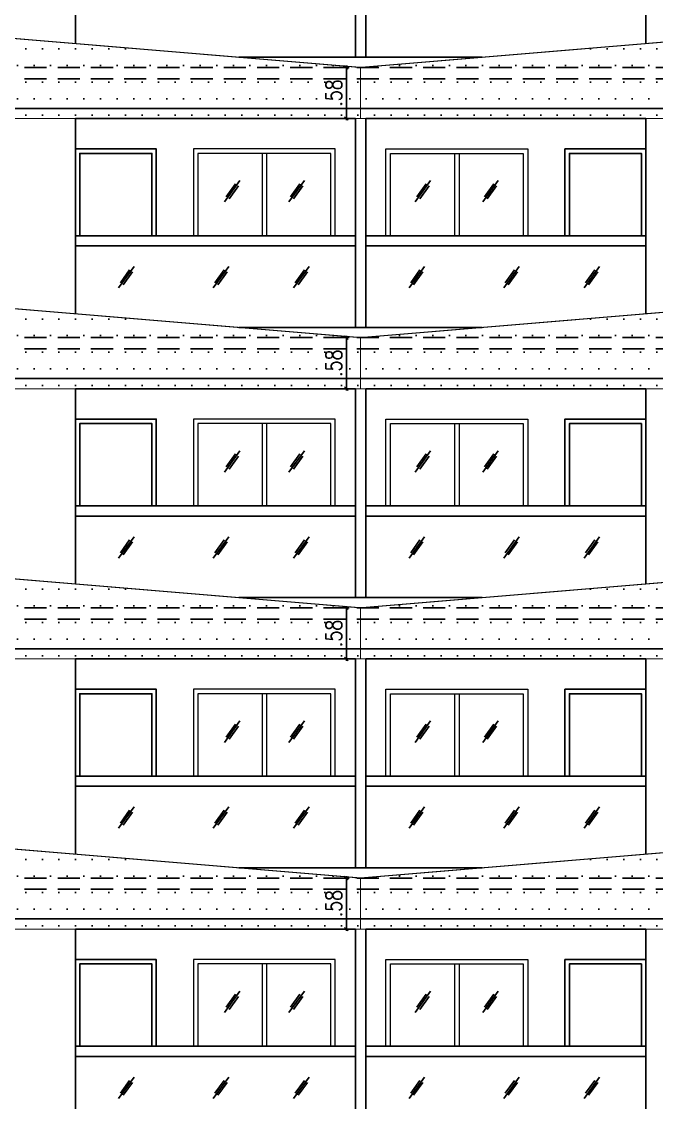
# Model space of a CAD drawing. Header units: inches. Extents: x 14235 to 14499, y 0 to 2549.
# Drawn here: x 14345.65 to 14352.81, y 2434.12 to 2446.32 of the extents above; entities that cross this region are included whole.
import ezdxf

# ---------------------------------------------------------------- set-up
doc = ezdxf.new("R2010")
doc.units = ezdxf.units.IN
doc.header["$LTSCALE"] = 0.25
doc.header["$MEASUREMENT"] = 0
doc.header["$PDMODE"] = 35
doc.linetypes.add('1', pattern=[0])
doc.linetypes.add('DASHEDX2', pattern=[1.5, 1, -0.5])
for name, color, linetype in [('DOOR', 104, 'Continuous'), ('ELE.PROJ.', 1, 'Continuous'), ('GLASS WINDOW', 251, '1'), ('hatch', 251, 'Continuous'), ('proj-internal', 1, 'DASHEDX2'), ('wall', 7, 'Continuous'), ('walls', 7, 'Continuous'), ('WORKING DIM', 7, 'Continuous')]:
    doc.layers.add(name, color=color, linetype=linetype)
doc.layers.add('WINDOW', color=106, linetype='Continuous', lineweight=13)
doc.styles.add('romans', font='romans.shx', dxfattribs={"width": 0.8})
doc.dimstyles.new('121', dxfattribs={"dimscale": 0.1, "dimtxt": 1.8, "dimasz": 0.2, "dimexe": 0.03125, "dimexo": 0.25, "dimgap": 0.5, "dimtad": 1, "dimzin": 4, "dimdsep": 46, "dimtxsty": 'romans', "dimblk1": 'MINITICK', "dimblk2": 'MINITICK', "dimsah": 1, "dimcen": 1, "dimse1": 1, "dimse2": 1, "dimclrd": 252, "dimclre": 256, "dimclrt": 7, "dimadec": 3, "dimazin": 0, "dimtfac": 0.8, "dimtix": 1, "dimtmove": 2, "dimatfit": 3, "dimfxl": 0, "dimtolj": 1, "dimtzin": 3, "dimarcsym": 0})
pattern_1 = [(0, (-42.02476, 18.3), (0.09375, 0.1875), [0, -0.1875])]
pattern_2 = [(0, (-42.02476, 21.35), (0.09375, 0.1875), [0, -0.1875])]
pattern_3 = [(0, (-42.02476, 24.4), (0.09375, 0.1875), [0, -0.1875])]
pattern_4 = [(0, (-42.02476, 27.45), (0.09375, 0.1875), [0, -0.1875])]

# ---------------------------------------------------------------- blocks, each defined once
blk = doc.blocks.new('MINITICK')
at = {"color": 7}
for p, q in [((1, 1), (-1, -1)), ((-1, 0), (1, 0)), ((0, -1.5), (0, 1.5))]:
    blk.add_line(p, q, dxfattribs=at)
blk = doc.blocks.new('*D1181')
at = {"layer": 'Defpoints', "color": 0, "transparency": 16777216}
for p in [(14349.474, 2436.653), (14349.313, 2436.076), (14349.474, 2436.076)]:
    blk.add_point(p, dxfattribs=at)
at = {"layer": 'WORKING DIM', "color": 252, "lineweight": -2, "transparency": 16777216}
blk.add_line((14349.313, 2436.633), (14349.313, 2436.096), dxfattribs=at)
at = {"layer": 'WORKING DIM', "color": 252, "lineweight": -2, "transparency": 16777216, "xscale": 0.02, "yscale": 0.02, "zscale": 0.02}
for p, rotation in [((14349.313, 2436.653), 90), ((14349.313, 2436.076), 270)]:
    blk.add_blockref('MINITICK', p, dxfattribs=dict(at, rotation=rotation))
at = {"layer": 'WORKING DIM', "color": 7, "transparency": 16777216, "insert": (14349.173, 2436.364), "char_height": 0.18, "attachment_point": 5, "rotation": 90, "style": 'romans'}
blk.add_mtext('\\A1;.58', dxfattribs=at)
blk = doc.blocks.new('*D1190')
at = {"layer": 'Defpoints', "color": 0, "transparency": 16777216}
for p in [(14339.33, 2437.106), (14359.5, 2437.106), (14359.618, 2436.653)]:
    blk.add_point(p, dxfattribs=at)
at = {"layer": 'WORKING DIM', "color": 252, "lineweight": -2, "transparency": 16777216}
blk.add_line((14359.5, 2436.673), (14359.5, 2437.086), dxfattribs=at)
at = {"layer": 'WORKING DIM', "color": 252, "lineweight": -2, "transparency": 16777216, "xscale": 0.02, "yscale": 0.02, "zscale": 0.02}
for p, rotation in [((14359.5, 2437.106), 90), ((14359.5, 2436.653), 270)]:
    blk.add_blockref('MINITICK', p, dxfattribs=dict(at, rotation=rotation))
at = {"layer": 'WORKING DIM', "color": 7, "transparency": 16777216, "insert": (14359.36, 2436.88), "char_height": 0.18, "attachment_point": 5, "rotation": 90, "style": 'romans'}
blk.add_mtext('\\A1;.45', dxfattribs=at)
blk = doc.blocks.new('*D1191')
at = {"layer": 'Defpoints', "color": 0, "transparency": 16777216}
for p in [(14359.351, 2436.526), (14339.597, 2436.076), (14359.5, 2436.076)]:
    blk.add_point(p, dxfattribs=at)
at = {"layer": 'WORKING DIM', "color": 252, "lineweight": -2, "transparency": 16777216}
blk.add_line((14359.5, 2436.506), (14359.5, 2436.096), dxfattribs=at)
at = {"layer": 'WORKING DIM', "color": 252, "lineweight": -2, "transparency": 16777216, "xscale": 0.02, "yscale": 0.02, "zscale": 0.02}
for p, rotation in [((14359.5, 2436.526), 90), ((14359.5, 2436.076), 270)]:
    blk.add_blockref('MINITICK', p, dxfattribs=dict(at, rotation=rotation))
at = {"layer": 'WORKING DIM', "color": 7, "transparency": 16777216, "insert": (14359.36, 2436.301), "char_height": 0.18, "attachment_point": 5, "rotation": 90, "style": 'romans'}
blk.add_mtext('\\A1;.45', dxfattribs=at)
blk = doc.blocks.new('*D1192')
at = {"layer": 'Defpoints', "color": 0, "transparency": 16777216}
for p in [(14349.474, 2439.703), (14349.313, 2439.126), (14349.474, 2439.126)]:
    blk.add_point(p, dxfattribs=at)
at = {"layer": 'WORKING DIM', "color": 252, "lineweight": -2, "transparency": 16777216}
blk.add_line((14349.313, 2439.683), (14349.313, 2439.146), dxfattribs=at)
at = {"layer": 'WORKING DIM', "color": 252, "lineweight": -2, "transparency": 16777216, "xscale": 0.02, "yscale": 0.02, "zscale": 0.02}
for p, rotation in [((14349.313, 2439.703), 90), ((14349.313, 2439.126), 270)]:
    blk.add_blockref('MINITICK', p, dxfattribs=dict(at, rotation=rotation))
at = {"layer": 'WORKING DIM', "color": 7, "transparency": 16777216, "insert": (14349.173, 2439.414), "char_height": 0.18, "attachment_point": 5, "rotation": 90, "style": 'romans'}
blk.add_mtext('\\A1;.58', dxfattribs=at)
blk = doc.blocks.new('*D1201')
at = {"layer": 'Defpoints', "color": 0, "transparency": 16777216}
for p in [(14339.33, 2440.156), (14359.5, 2440.156), (14359.618, 2439.703)]:
    blk.add_point(p, dxfattribs=at)
at = {"layer": 'WORKING DIM', "color": 252, "lineweight": -2, "transparency": 16777216}
blk.add_line((14359.5, 2439.723), (14359.5, 2440.136), dxfattribs=at)
at = {"layer": 'WORKING DIM', "color": 252, "lineweight": -2, "transparency": 16777216, "xscale": 0.02, "yscale": 0.02, "zscale": 0.02}
for p, rotation in [((14359.5, 2440.156), 90), ((14359.5, 2439.703), 270)]:
    blk.add_blockref('MINITICK', p, dxfattribs=dict(at, rotation=rotation))
at = {"layer": 'WORKING DIM', "color": 7, "transparency": 16777216, "insert": (14359.36, 2439.93), "char_height": 0.18, "attachment_point": 5, "rotation": 90, "style": 'romans'}
blk.add_mtext('\\A1;.45', dxfattribs=at)
blk = doc.blocks.new('*D1202')
at = {"layer": 'Defpoints', "color": 0, "transparency": 16777216}
for p in [(14359.351, 2439.576), (14339.597, 2439.126), (14359.5, 2439.126)]:
    blk.add_point(p, dxfattribs=at)
at = {"layer": 'WORKING DIM', "color": 252, "lineweight": -2, "transparency": 16777216}
blk.add_line((14359.5, 2439.556), (14359.5, 2439.146), dxfattribs=at)
at = {"layer": 'WORKING DIM', "color": 252, "lineweight": -2, "transparency": 16777216, "xscale": 0.02, "yscale": 0.02, "zscale": 0.02}
for p, rotation in [((14359.5, 2439.576), 90), ((14359.5, 2439.126), 270)]:
    blk.add_blockref('MINITICK', p, dxfattribs=dict(at, rotation=rotation))
at = {"layer": 'WORKING DIM', "color": 7, "transparency": 16777216, "insert": (14359.36, 2439.351), "char_height": 0.18, "attachment_point": 5, "rotation": 90, "style": 'romans'}
blk.add_mtext('\\A1;.45', dxfattribs=at)
blk = doc.blocks.new('*D1203')
at = {"layer": 'Defpoints', "color": 0, "transparency": 16777216}
for p in [(14349.474, 2442.753), (14349.313, 2442.176), (14349.474, 2442.176)]:
    blk.add_point(p, dxfattribs=at)
at = {"layer": 'WORKING DIM', "color": 252, "lineweight": -2, "transparency": 16777216}
blk.add_line((14349.313, 2442.733), (14349.313, 2442.196), dxfattribs=at)
at = {"layer": 'WORKING DIM', "color": 252, "lineweight": -2, "transparency": 16777216, "xscale": 0.02, "yscale": 0.02, "zscale": 0.02}
for p, rotation in [((14349.313, 2442.753), 90), ((14349.313, 2442.176), 270)]:
    blk.add_blockref('MINITICK', p, dxfattribs=dict(at, rotation=rotation))
at = {"layer": 'WORKING DIM', "color": 7, "transparency": 16777216, "insert": (14349.173, 2442.464), "char_height": 0.18, "attachment_point": 5, "rotation": 90, "style": 'romans'}
blk.add_mtext('\\A1;.58', dxfattribs=at)
blk = doc.blocks.new('*D1212')
at = {"layer": 'Defpoints', "color": 0, "transparency": 16777216}
for p in [(14339.33, 2443.206), (14359.5, 2443.206), (14359.618, 2442.753)]:
    blk.add_point(p, dxfattribs=at)
at = {"layer": 'WORKING DIM', "color": 252, "lineweight": -2, "transparency": 16777216}
blk.add_line((14359.5, 2442.773), (14359.5, 2443.186), dxfattribs=at)
at = {"layer": 'WORKING DIM', "color": 252, "lineweight": -2, "transparency": 16777216, "xscale": 0.02, "yscale": 0.02, "zscale": 0.02}
for p, rotation in [((14359.5, 2443.206), 90), ((14359.5, 2442.753), 270)]:
    blk.add_blockref('MINITICK', p, dxfattribs=dict(at, rotation=rotation))
at = {"layer": 'WORKING DIM', "color": 7, "transparency": 16777216, "insert": (14359.36, 2442.98), "char_height": 0.18, "attachment_point": 5, "rotation": 90, "style": 'romans'}
blk.add_mtext('\\A1;.45', dxfattribs=at)
blk = doc.blocks.new('*D1213')
at = {"layer": 'Defpoints', "color": 0, "transparency": 16777216}
for p in [(14359.351, 2442.626), (14339.597, 2442.176), (14359.5, 2442.176)]:
    blk.add_point(p, dxfattribs=at)
at = {"layer": 'WORKING DIM', "color": 252, "lineweight": -2, "transparency": 16777216}
blk.add_line((14359.5, 2442.606), (14359.5, 2442.196), dxfattribs=at)
at = {"layer": 'WORKING DIM', "color": 252, "lineweight": -2, "transparency": 16777216, "xscale": 0.02, "yscale": 0.02, "zscale": 0.02}
for p, rotation in [((14359.5, 2442.626), 90), ((14359.5, 2442.176), 270)]:
    blk.add_blockref('MINITICK', p, dxfattribs=dict(at, rotation=rotation))
at = {"layer": 'WORKING DIM', "color": 7, "transparency": 16777216, "insert": (14359.36, 2442.401), "char_height": 0.18, "attachment_point": 5, "rotation": 90, "style": 'romans'}
blk.add_mtext('\\A1;.45', dxfattribs=at)
blk = doc.blocks.new('*D1214')
at = {"layer": 'Defpoints', "color": 0, "transparency": 16777216}
for p in [(14349.474, 2445.803), (14349.313, 2445.226), (14349.474, 2445.226)]:
    blk.add_point(p, dxfattribs=at)
at = {"layer": 'WORKING DIM', "color": 252, "lineweight": -2, "transparency": 16777216}
blk.add_line((14349.313, 2445.783), (14349.313, 2445.246), dxfattribs=at)
at = {"layer": 'WORKING DIM', "color": 252, "lineweight": -2, "transparency": 16777216, "xscale": 0.02, "yscale": 0.02, "zscale": 0.02}
for p, rotation in [((14349.313, 2445.803), 90), ((14349.313, 2445.226), 270)]:
    blk.add_blockref('MINITICK', p, dxfattribs=dict(at, rotation=rotation))
at = {"layer": 'WORKING DIM', "color": 7, "transparency": 16777216, "insert": (14349.173, 2445.514), "char_height": 0.18, "attachment_point": 5, "rotation": 90, "style": 'romans'}
blk.add_mtext('\\A1;.58', dxfattribs=at)
blk = doc.blocks.new('*D1223')
at = {"layer": 'Defpoints', "color": 0, "transparency": 16777216}
for p in [(14339.33, 2446.256), (14359.5, 2446.256), (14359.618, 2445.803)]:
    blk.add_point(p, dxfattribs=at)
at = {"layer": 'WORKING DIM', "color": 252, "lineweight": -2, "transparency": 16777216}
blk.add_line((14359.5, 2445.823), (14359.5, 2446.236), dxfattribs=at)
at = {"layer": 'WORKING DIM', "color": 252, "lineweight": -2, "transparency": 16777216, "xscale": 0.02, "yscale": 0.02, "zscale": 0.02}
for p, rotation in [((14359.5, 2446.256), 90), ((14359.5, 2445.803), 270)]:
    blk.add_blockref('MINITICK', p, dxfattribs=dict(at, rotation=rotation))
at = {"layer": 'WORKING DIM', "color": 7, "transparency": 16777216, "insert": (14359.36, 2446.03), "char_height": 0.18, "attachment_point": 5, "rotation": 90, "style": 'romans'}
blk.add_mtext('\\A1;.45', dxfattribs=at)
blk = doc.blocks.new('*D1224')
at = {"layer": 'Defpoints', "color": 0, "transparency": 16777216}
for p in [(14359.351, 2445.676), (14339.597, 2445.226), (14359.5, 2445.226)]:
    blk.add_point(p, dxfattribs=at)
at = {"layer": 'WORKING DIM', "color": 252, "lineweight": -2, "transparency": 16777216}
blk.add_line((14359.5, 2445.656), (14359.5, 2445.246), dxfattribs=at)
at = {"layer": 'WORKING DIM', "color": 252, "lineweight": -2, "transparency": 16777216, "xscale": 0.02, "yscale": 0.02, "zscale": 0.02}
for p, rotation in [((14359.5, 2445.676), 90), ((14359.5, 2445.226), 270)]:
    blk.add_blockref('MINITICK', p, dxfattribs=dict(at, rotation=rotation))
at = {"layer": 'WORKING DIM', "color": 7, "transparency": 16777216, "insert": (14359.36, 2445.451), "char_height": 0.18, "attachment_point": 5, "rotation": 90, "style": 'romans'}
blk.add_mtext('\\A1;.45', dxfattribs=at)

msp = doc.modelspace()

# ---------------------------------------------------------------- hatches: boundary and pattern name
at = {"layer": 'hatch', "true_color": 0xc7b399}
h = msp.add_hatch(dxfattribs=at)
h.set_pattern_fill('DOTS', color=253, scale=3)
h.set_pattern_definition(pattern_4)
h.paths.add_polyline_path([(14349.474, 2445.803), (14344.055, 2446.256), (14338.555, 2446.256), (14338.555, 2445.226), (14349.474, 2445.226)])
h = msp.add_hatch(dxfattribs=at)
h.set_pattern_fill('DOTS', color=253, scale=3)
h.set_pattern_definition(pattern_4)
h.paths.add_polyline_path([(14360.392, 2446.256), (14354.892, 2446.256), (14349.474, 2445.803), (14349.474, 2445.226), (14360.392, 2445.226)])
h = msp.add_hatch(dxfattribs=at)
h.set_pattern_fill('DOTS', color=253, scale=3)
h.set_pattern_definition(pattern_3)
h.paths.add_polyline_path([(14349.474, 2442.753), (14344.055, 2443.206), (14338.555, 2443.206), (14338.555, 2442.176), (14349.474, 2442.176)])
h = msp.add_hatch(dxfattribs=at)
h.set_pattern_fill('DOTS', color=253, scale=3)
h.set_pattern_definition(pattern_3)
h.paths.add_polyline_path([(14360.392, 2443.206), (14354.892, 2443.206), (14349.474, 2442.753), (14349.474, 2442.176), (14360.392, 2442.176)])
h = msp.add_hatch(dxfattribs=at)
h.set_pattern_fill('DOTS', color=253, scale=3)
h.set_pattern_definition(pattern_2)
h.paths.add_polyline_path([(14349.474, 2439.703), (14344.055, 2440.156), (14338.555, 2440.156), (14338.555, 2439.126), (14349.474, 2439.126)])
h = msp.add_hatch(dxfattribs=at)
h.set_pattern_fill('DOTS', color=253, scale=3)
h.set_pattern_definition(pattern_2)
h.paths.add_polyline_path([(14360.392, 2440.156), (14354.892, 2440.156), (14349.474, 2439.703), (14349.474, 2439.126), (14360.392, 2439.126)])
h = msp.add_hatch(dxfattribs=at)
h.set_pattern_fill('DOTS', color=253, scale=3)
h.set_pattern_definition(pattern_1)
h.paths.add_polyline_path([(14349.474, 2436.653), (14344.055, 2437.106), (14338.555, 2437.106), (14338.555, 2436.076), (14349.474, 2436.076)])
h = msp.add_hatch(dxfattribs=at)
h.set_pattern_fill('DOTS', color=253, scale=3)
h.set_pattern_definition(pattern_1)
h.paths.add_polyline_path([(14360.392, 2437.106), (14354.892, 2437.106), (14349.474, 2436.653), (14349.474, 2436.076), (14360.392, 2436.076)])

# ---------------------------------------------------------------- linework, layer by layer
for p, q in [((14346.254, 2443.903), (14349.417, 2443.903)), ((14349.531, 2443.903), (14352.694, 2443.903)), ((14346.254, 2443.788), (14349.417, 2443.788)), ((14349.531, 2443.788), (14352.694, 2443.788)), ((14346.254, 2440.853), (14349.417, 2440.853)), ((14349.531, 2440.853), (14352.694, 2440.853)), ((14346.254, 2440.738), (14349.417, 2440.738)), ((14349.531, 2440.738), (14352.694, 2440.738)), ((14346.254, 2437.803), (14349.417, 2437.803)), ((14349.531, 2437.803), (14352.694, 2437.803)), ((14346.254, 2437.688), (14349.417, 2437.688)), ((14349.531, 2437.688), (14352.694, 2437.688)), ((14346.254, 2434.753), (14349.417, 2434.753)), ((14349.531, 2434.753), (14352.694, 2434.753)), ((14346.254, 2434.638), (14349.417, 2434.638)), ((14349.531, 2434.638), (14352.694, 2434.638))]:
    msp.add_line(p, q)
at = {"layer": 'DOOR'}
for points in [[(14346.254, 2443.903), (14346.254, 2444.883), (14347.168, 2444.883), (14347.168, 2443.903)], [(14352.694, 2443.903), (14352.694, 2444.883), (14351.78, 2444.883), (14351.78, 2443.903)], [(14346.304, 2443.903), (14346.304, 2444.833), (14347.118, 2444.833), (14347.118, 2443.903)], [(14352.644, 2443.903), (14352.644, 2444.833), (14351.83, 2444.833), (14351.83, 2443.903)], [(14346.254, 2440.853), (14346.254, 2441.833), (14347.168, 2441.833), (14347.168, 2440.853)], [(14352.694, 2440.853), (14352.694, 2441.833), (14351.78, 2441.833), (14351.78, 2440.853)], [(14346.304, 2440.853), (14346.304, 2441.783), (14347.118, 2441.783), (14347.118, 2440.853)], [(14352.644, 2440.853), (14352.644, 2441.783), (14351.83, 2441.783), (14351.83, 2440.853)], [(14346.254, 2437.803), (14346.254, 2438.783), (14347.168, 2438.783), (14347.168, 2437.803)], [(14352.694, 2437.803), (14352.694, 2438.783), (14351.78, 2438.783), (14351.78, 2437.803)], [(14346.304, 2437.803), (14346.304, 2438.733), (14347.118, 2438.733), (14347.118, 2437.803)], [(14352.644, 2437.803), (14352.644, 2438.733), (14351.83, 2438.733), (14351.83, 2437.803)], [(14346.254, 2434.753), (14346.254, 2435.733), (14347.168, 2435.733), (14347.168, 2434.753)], [(14352.694, 2434.753), (14352.694, 2435.733), (14351.78, 2435.733), (14351.78, 2434.753)], [(14346.304, 2434.753), (14346.304, 2435.683), (14347.118, 2435.683), (14347.118, 2434.753)], [(14352.644, 2434.753), (14352.644, 2435.683), (14351.83, 2435.683), (14351.83, 2434.753)]]:
    msp.add_lwpolyline(points, dxfattribs=at)
at = {"layer": 'ELE.PROJ.'}
for p, q in [((14338.555, 2445.341), (14360.392, 2445.341)), ((14338.555, 2442.291), (14360.392, 2442.291)), ((14338.555, 2439.241), (14360.392, 2439.241)), ((14338.555, 2436.191), (14360.392, 2436.191))]:
    msp.add_line(p, q, dxfattribs=at)
at = {"layer": 'ELE.PROJ.', "const_width": 0.012}
for points in [[(14349.474, 2445.226), (14338.105, 2445.226), (14338.105, 2446.256), (14344.055, 2446.256), (14349.474, 2445.803)], [(14349.474, 2445.226), (14360.842, 2445.226), (14360.842, 2446.256), (14354.892, 2446.256), (14349.474, 2445.803)], [(14349.474, 2442.176), (14338.105, 2442.176), (14338.105, 2443.206), (14344.055, 2443.206), (14349.474, 2442.753)], [(14349.474, 2442.176), (14360.842, 2442.176), (14360.842, 2443.206), (14354.892, 2443.206), (14349.474, 2442.753)], [(14349.474, 2439.126), (14338.105, 2439.126), (14338.105, 2440.156), (14344.055, 2440.156), (14349.474, 2439.703)], [(14349.474, 2439.126), (14360.842, 2439.126), (14360.842, 2440.156), (14354.892, 2440.156), (14349.474, 2439.703)], [(14349.474, 2436.076), (14338.105, 2436.076), (14338.105, 2437.106), (14344.055, 2437.106), (14349.474, 2436.653)], [(14349.474, 2436.076), (14360.842, 2436.076), (14360.842, 2437.106), (14354.892, 2437.106), (14349.474, 2436.653)]]:
    msp.add_lwpolyline(points, close=True, dxfattribs=at)
at = {"layer": 'GLASS WINDOW', "color": 4, "ltscale": 200}
for p, q in [((14348.112, 2444.526), (14347.938, 2444.284)), ((14348.839, 2444.526), (14348.665, 2444.284)), ((14350.264, 2444.526), (14350.09, 2444.284)), ((14351.027, 2444.526), (14350.853, 2444.284)), ((14348.062, 2444.49), (14347.957, 2444.344)), ((14348.094, 2444.466), (14347.989, 2444.32)), ((14348.788, 2444.49), (14348.683, 2444.344)), ((14348.821, 2444.466), (14348.716, 2444.32)), ((14350.213, 2444.49), (14350.108, 2444.344)), ((14350.246, 2444.466), (14350.141, 2444.32)), ((14350.977, 2444.49), (14350.872, 2444.344)), ((14351.009, 2444.466), (14350.904, 2444.32)), ((14346.917, 2443.555), (14346.743, 2443.314)), ((14347.985, 2443.555), (14347.811, 2443.314)), ((14348.892, 2443.555), (14348.718, 2443.314)), ((14350.195, 2443.555), (14350.021, 2443.314)), ((14351.262, 2443.555), (14351.089, 2443.314)), ((14352.169, 2443.555), (14351.996, 2443.314)), ((14346.867, 2443.519), (14346.762, 2443.373)), ((14346.899, 2443.496), (14346.794, 2443.35)), ((14347.934, 2443.519), (14347.829, 2443.373)), ((14347.967, 2443.496), (14347.862, 2443.35)), ((14348.841, 2443.519), (14348.736, 2443.373)), ((14348.874, 2443.496), (14348.769, 2443.35)), ((14350.144, 2443.519), (14350.039, 2443.373)), ((14350.176, 2443.496), (14350.071, 2443.35)), ((14351.212, 2443.519), (14351.107, 2443.373)), ((14351.244, 2443.496), (14351.139, 2443.35)), ((14352.119, 2443.519), (14352.014, 2443.373)), ((14352.151, 2443.496), (14352.046, 2443.35)), ((14348.112, 2441.476), (14347.938, 2441.234)), ((14348.839, 2441.476), (14348.665, 2441.234)), ((14350.264, 2441.476), (14350.09, 2441.234)), ((14351.027, 2441.476), (14350.853, 2441.234)), ((14348.062, 2441.44), (14347.957, 2441.294)), ((14348.094, 2441.416), (14347.989, 2441.27)), ((14348.788, 2441.44), (14348.683, 2441.294)), ((14348.821, 2441.416), (14348.716, 2441.27)), ((14350.213, 2441.44), (14350.108, 2441.294)), ((14350.246, 2441.416), (14350.141, 2441.27)), ((14350.977, 2441.44), (14350.872, 2441.294)), ((14351.009, 2441.416), (14350.904, 2441.27)), ((14346.917, 2440.505), (14346.743, 2440.264)), ((14347.985, 2440.505), (14347.811, 2440.264)), ((14348.892, 2440.505), (14348.718, 2440.264)), ((14350.195, 2440.505), (14350.021, 2440.264)), ((14351.262, 2440.505), (14351.089, 2440.264)), ((14352.169, 2440.505), (14351.996, 2440.264)), ((14346.867, 2440.469), (14346.762, 2440.323)), ((14346.899, 2440.446), (14346.794, 2440.3)), ((14347.934, 2440.469), (14347.829, 2440.323)), ((14347.967, 2440.446), (14347.862, 2440.3)), ((14348.841, 2440.469), (14348.736, 2440.323)), ((14348.874, 2440.446), (14348.769, 2440.3)), ((14350.144, 2440.469), (14350.039, 2440.323)), ((14350.176, 2440.446), (14350.071, 2440.3)), ((14351.212, 2440.469), (14351.107, 2440.323)), ((14351.244, 2440.446), (14351.139, 2440.3)), ((14352.119, 2440.469), (14352.014, 2440.323)), ((14352.151, 2440.446), (14352.046, 2440.3)), ((14348.112, 2438.426), (14347.938, 2438.184)), ((14348.839, 2438.426), (14348.665, 2438.184)), ((14350.264, 2438.426), (14350.09, 2438.184)), ((14351.027, 2438.426), (14350.853, 2438.184)), ((14348.062, 2438.39), (14347.957, 2438.244)), ((14348.094, 2438.366), (14347.989, 2438.22)), ((14348.788, 2438.39), (14348.683, 2438.244)), ((14348.821, 2438.366), (14348.716, 2438.22)), ((14350.213, 2438.39), (14350.108, 2438.244)), ((14350.246, 2438.366), (14350.141, 2438.22)), ((14350.977, 2438.39), (14350.872, 2438.244)), ((14351.009, 2438.366), (14350.904, 2438.22)), ((14346.917, 2437.455), (14346.743, 2437.214)), ((14347.985, 2437.455), (14347.811, 2437.214)), ((14348.892, 2437.455), (14348.718, 2437.214)), ((14350.195, 2437.455), (14350.021, 2437.214)), ((14351.262, 2437.455), (14351.089, 2437.214)), ((14352.169, 2437.455), (14351.996, 2437.214)), ((14346.867, 2437.419), (14346.762, 2437.273)), ((14346.899, 2437.396), (14346.794, 2437.25)), ((14347.934, 2437.419), (14347.829, 2437.273)), ((14347.967, 2437.396), (14347.862, 2437.25)), ((14348.841, 2437.419), (14348.736, 2437.273)), ((14348.874, 2437.396), (14348.769, 2437.25)), ((14350.144, 2437.419), (14350.039, 2437.273)), ((14350.176, 2437.396), (14350.071, 2437.25)), ((14351.212, 2437.419), (14351.107, 2437.273)), ((14351.244, 2437.396), (14351.139, 2437.25)), ((14352.119, 2437.419), (14352.014, 2437.273)), ((14352.151, 2437.396), (14352.046, 2437.25)), ((14348.112, 2435.376), (14347.938, 2435.134)), ((14348.839, 2435.376), (14348.665, 2435.134)), ((14350.264, 2435.376), (14350.09, 2435.134)), ((14351.027, 2435.376), (14350.853, 2435.134)), ((14348.062, 2435.34), (14347.957, 2435.194)), ((14348.094, 2435.316), (14347.989, 2435.17)), ((14348.788, 2435.34), (14348.683, 2435.194)), ((14348.821, 2435.316), (14348.716, 2435.17)), ((14350.213, 2435.34), (14350.108, 2435.194)), ((14350.246, 2435.316), (14350.141, 2435.17)), ((14350.977, 2435.34), (14350.872, 2435.194)), ((14351.009, 2435.316), (14350.904, 2435.17)), ((14346.917, 2434.405), (14346.743, 2434.164)), ((14347.985, 2434.405), (14347.811, 2434.164)), ((14348.892, 2434.405), (14348.718, 2434.164)), ((14350.195, 2434.405), (14350.021, 2434.164)), ((14351.262, 2434.405), (14351.089, 2434.164)), ((14352.169, 2434.405), (14351.996, 2434.164)), ((14346.867, 2434.369), (14346.762, 2434.223)), ((14346.899, 2434.346), (14346.794, 2434.2)), ((14347.934, 2434.369), (14347.829, 2434.223)), ((14347.967, 2434.346), (14347.862, 2434.2)), ((14348.841, 2434.369), (14348.736, 2434.223)), ((14348.874, 2434.346), (14348.769, 2434.2)), ((14350.144, 2434.369), (14350.039, 2434.223)), ((14350.176, 2434.346), (14350.071, 2434.2)), ((14351.212, 2434.369), (14351.107, 2434.223)), ((14351.244, 2434.346), (14351.139, 2434.2)), ((14352.119, 2434.369), (14352.014, 2434.223)), ((14352.151, 2434.346), (14352.046, 2434.2))]:
    msp.add_line(p, q, dxfattribs=at)
at = {"layer": 'proj-internal', "color": 251}
for p, q in [((14338.555, 2445.803), (14360.392, 2445.803)), ((14338.555, 2445.676), (14360.392, 2445.676)), ((14338.555, 2442.753), (14360.392, 2442.753)), ((14338.555, 2442.626), (14360.392, 2442.626)), ((14338.555, 2439.703), (14360.392, 2439.703)), ((14338.555, 2439.576), (14360.392, 2439.576)), ((14338.555, 2436.653), (14360.392, 2436.653)), ((14338.555, 2436.526), (14360.392, 2436.526))]:
    msp.add_line(p, q, dxfattribs=at)
at = {"layer": 'wall'}
for p, q in [((14346.254, 2446.072), (14346.254, 2448.276)), ((14349.417, 2448.276), (14349.417, 2445.918)), ((14349.531, 2448.276), (14349.531, 2445.918)), ((14352.694, 2446.072), (14352.694, 2448.276)), ((14348.1, 2445.918), (14350.847, 2445.918)), ((14349.417, 2445.809), (14349.417, 2445.803)), ((14349.531, 2445.809), (14349.531, 2445.803)), ((14346.254, 2443.022), (14346.254, 2445.226)), ((14349.417, 2445.226), (14349.417, 2442.868)), ((14349.531, 2445.226), (14349.531, 2442.868)), ((14352.694, 2443.022), (14352.694, 2445.226)), ((14348.1, 2442.868), (14350.847, 2442.868)), ((14349.417, 2442.759), (14349.417, 2442.753)), ((14349.531, 2442.759), (14349.531, 2442.753)), ((14346.254, 2439.972), (14346.254, 2442.176)), ((14349.417, 2442.176), (14349.417, 2439.818)), ((14349.531, 2442.176), (14349.531, 2439.818)), ((14352.694, 2439.972), (14352.694, 2442.176)), ((14348.1, 2439.818), (14350.847, 2439.818)), ((14349.417, 2439.709), (14349.417, 2439.703)), ((14349.531, 2439.709), (14349.531, 2439.703)), ((14346.254, 2436.922), (14346.254, 2439.126)), ((14349.417, 2439.126), (14349.417, 2436.768)), ((14349.531, 2439.126), (14349.531, 2436.768)), ((14352.694, 2436.922), (14352.694, 2439.126)), ((14348.1, 2436.768), (14350.847, 2436.768)), ((14349.417, 2436.659), (14349.417, 2436.653)), ((14349.531, 2436.659), (14349.531, 2436.653)), ((14346.254, 2433.872), (14346.254, 2436.076)), ((14349.417, 2436.076), (14349.417, 2433.718)), ((14349.531, 2436.076), (14349.531, 2433.718)), ((14352.694, 2433.872), (14352.694, 2436.076))]:
    msp.add_line(p, q, dxfattribs=at)
at = {"layer": 'walls'}
for p, q in [((14346.254, 2445.226), (14349.417, 2445.226)), ((14349.531, 2445.226), (14352.694, 2445.226)), ((14346.254, 2442.176), (14349.417, 2442.176)), ((14349.531, 2442.176), (14352.694, 2442.176)), ((14346.254, 2439.126), (14349.417, 2439.126)), ((14349.531, 2439.126), (14352.694, 2439.126)), ((14346.254, 2436.076), (14349.417, 2436.076)), ((14349.531, 2436.076), (14352.694, 2436.076))]:
    msp.add_line(p, q, dxfattribs=at)
at = {"layer": 'WINDOW'}
for p, q in [((14348.363, 2444.833), (14348.363, 2443.903)), ((14348.413, 2444.833), (14348.413, 2443.903)), ((14350.535, 2444.833), (14350.535, 2443.903)), ((14350.585, 2444.833), (14350.585, 2443.903)), ((14348.363, 2441.783), (14348.363, 2440.853)), ((14348.413, 2441.783), (14348.413, 2440.853)), ((14350.535, 2441.783), (14350.535, 2440.853)), ((14350.585, 2441.783), (14350.585, 2440.853)), ((14348.363, 2438.733), (14348.363, 2437.803)), ((14348.413, 2438.733), (14348.413, 2437.803)), ((14350.535, 2438.733), (14350.535, 2437.803)), ((14350.585, 2438.733), (14350.585, 2437.803)), ((14348.363, 2435.683), (14348.363, 2434.753)), ((14348.413, 2435.683), (14348.413, 2434.753)), ((14350.535, 2435.683), (14350.535, 2434.753)), ((14350.585, 2435.683), (14350.585, 2434.753))]:
    msp.add_line(p, q, dxfattribs=at)
for points in [[(14349.188, 2443.903), (14349.188, 2444.883), (14347.587, 2444.883), (14347.587, 2443.903)], [(14349.76, 2443.903), (14349.76, 2444.883), (14351.36, 2444.883), (14351.36, 2443.903)], [(14349.138, 2443.903), (14349.138, 2444.833), (14347.637, 2444.833), (14347.637, 2443.903)], [(14349.81, 2443.903), (14349.81, 2444.833), (14351.31, 2444.833), (14351.31, 2443.903)], [(14349.188, 2440.853), (14349.188, 2441.833), (14347.587, 2441.833), (14347.587, 2440.853)], [(14349.76, 2440.853), (14349.76, 2441.833), (14351.36, 2441.833), (14351.36, 2440.853)], [(14349.138, 2440.853), (14349.138, 2441.783), (14347.637, 2441.783), (14347.637, 2440.853)], [(14349.81, 2440.853), (14349.81, 2441.783), (14351.31, 2441.783), (14351.31, 2440.853)], [(14349.188, 2437.803), (14349.188, 2438.783), (14347.587, 2438.783), (14347.587, 2437.803)], [(14349.76, 2437.803), (14349.76, 2438.783), (14351.36, 2438.783), (14351.36, 2437.803)], [(14349.138, 2437.803), (14349.138, 2438.733), (14347.637, 2438.733), (14347.637, 2437.803)], [(14349.81, 2437.803), (14349.81, 2438.733), (14351.31, 2438.733), (14351.31, 2437.803)], [(14349.188, 2434.753), (14349.188, 2435.733), (14347.587, 2435.733), (14347.587, 2434.753)], [(14349.76, 2434.753), (14349.76, 2435.733), (14351.36, 2435.733), (14351.36, 2434.753)], [(14349.138, 2434.753), (14349.138, 2435.683), (14347.637, 2435.683), (14347.637, 2434.753)], [(14349.81, 2434.753), (14349.81, 2435.683), (14351.31, 2435.683), (14351.31, 2434.753)]]:
    msp.add_lwpolyline(points, dxfattribs=at)

# ---------------------------------------------------------------- dimensions: what is measured, and where the dimension line sits
at = {"layer": 'WORKING DIM'}
for base, p1, p2, picture, middle in [((14359.5, 2446.256), (14359.618, 2445.803), (14339.33, 2446.256), '*D1223', (14359.36, 2446.03)), ((14349.313, 2445.226), (14349.474, 2445.803), (14349.474, 2445.226), '*D1214', (14349.173, 2445.514)), ((14359.5, 2445.226), (14359.351, 2445.676), (14339.597, 2445.226), '*D1224', (14359.36, 2445.451)), ((14359.5, 2443.206), (14359.618, 2442.753), (14339.33, 2443.206), '*D1212', (14359.36, 2442.98)), ((14349.313, 2442.176), (14349.474, 2442.753), (14349.474, 2442.176), '*D1203', (14349.173, 2442.464)), ((14359.5, 2442.176), (14359.351, 2442.626), (14339.597, 2442.176), '*D1213', (14359.36, 2442.401)), ((14359.5, 2440.156), (14359.618, 2439.703), (14339.33, 2440.156), '*D1201', (14359.36, 2439.93)), ((14349.313, 2439.126), (14349.474, 2439.703), (14349.474, 2439.126), '*D1192', (14349.173, 2439.414)), ((14359.5, 2439.126), (14359.351, 2439.576), (14339.597, 2439.126), '*D1202', (14359.36, 2439.351)), ((14359.5, 2437.106), (14359.618, 2436.653), (14339.33, 2437.106), '*D1190', (14359.36, 2436.88)), ((14349.313, 2436.076), (14349.474, 2436.653), (14349.474, 2436.076), '*D1181', (14349.173, 2436.364)), ((14359.5, 2436.076), (14359.351, 2436.526), (14339.597, 2436.076), '*D1191', (14359.36, 2436.301))]:
    dim = msp.add_linear_dim(base=base, p1=p1, p2=p2, angle=90, dimstyle='121', override={"dimfxl": 0.18, "dimfxlon": 1}, dxfattribs=at)
    dim.commit()
    dim.dimension.update_dxf_attribs({"geometry": picture, "text_midpoint": middle})

doc.saveas('drawing.dxf')
